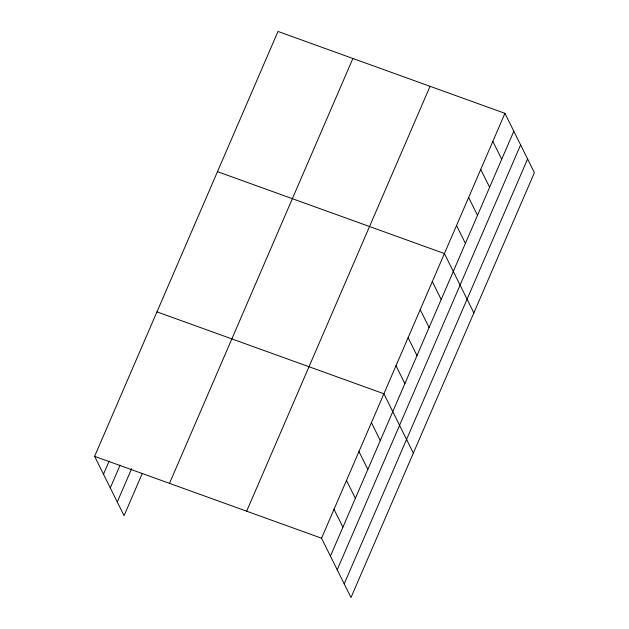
<?xml version="1.0" encoding="UTF-8"?>
<svg xmlns="http://www.w3.org/2000/svg" width="629" height="629" viewBox="0 0 629 629"><rect width="100%" height="100%" fill="white"/><g stroke="black" fill="none" stroke-linecap="round" stroke-linejoin="round"><path stroke-width="0.94" d="M94.609 456.332L278.002 31.45L504.945 113.338L534.391 172.668L350.998 597.55L321.545 538.22L94.609 456.332L124.055 515.662L142.201 473.637M103.486 474.219L109.155 461.088M110.272 487.9L120.1 465.13M117.269 501.989L131.626 468.715M169.492 483.355L352.893 58.473M246.654 511.196L430.055 86.315M321.545 538.22L504.945 113.338M330.422 556.107L513.822 131.225M337.207 569.78L520.608 144.898M344.205 583.877L527.605 158.995M217.485 171.662L444.42 253.55L473.873 312.88M156.959 311.874L383.894 393.762L413.347 453.092M492.837 141.376L501.714 159.271M480.737 169.421L489.614 187.308M468.629 197.467L477.505 215.354M456.528 225.504L465.405 243.392M432.312 281.588L441.196 299.483M420.211 309.633L429.088 327.52M408.103 337.671L416.988 355.566M396.003 365.716L404.879 383.604M371.424 422.649L380.309 440.536M358.955 451.543L367.839 469.431M346.485 480.438L355.361 498.325M334.015 509.325L342.891 527.212"/></g></svg>
